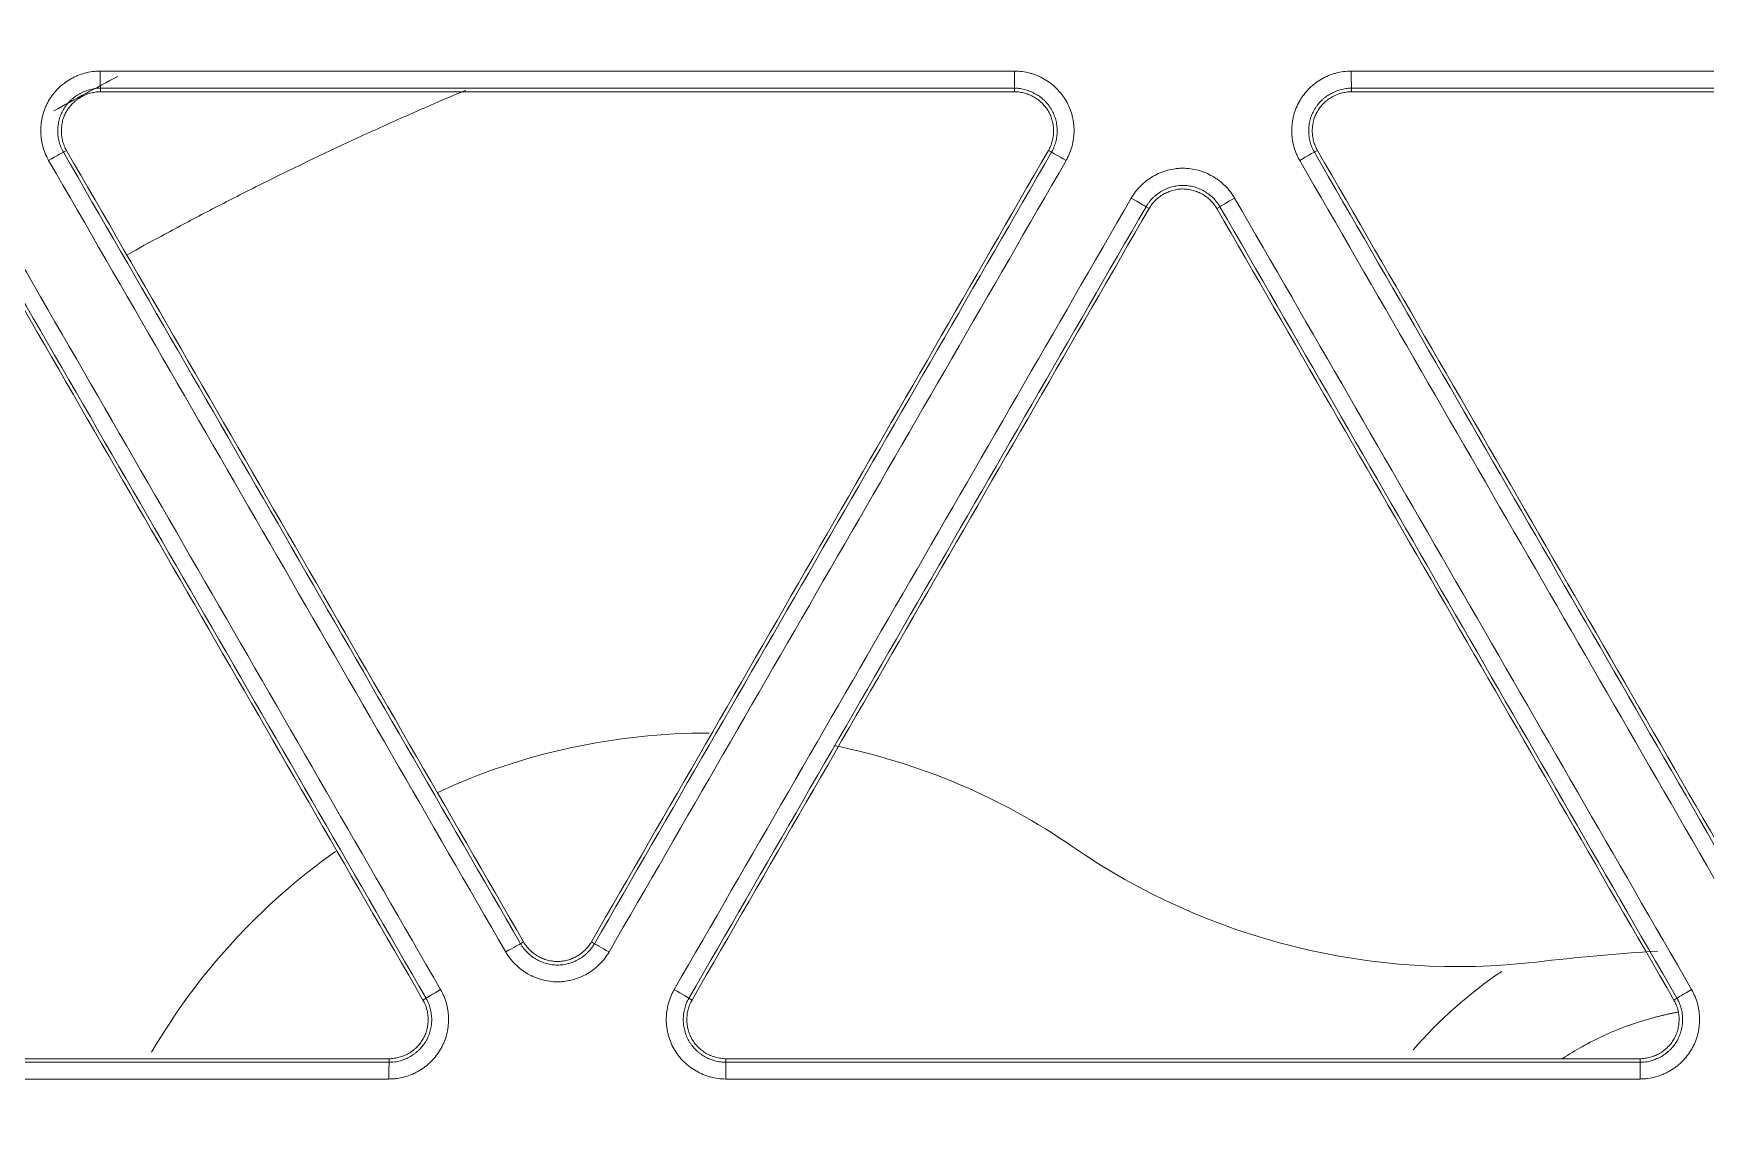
# Model space of a CAD drawing. Header units: inches. Extents: x 405346 to 489838, y -25612 to 14934.
# Drawn here: x 467194.61 to 467241.39, y 4382.02 to 4412.36 of the extents above; entities that cross this region are included whole.
import ezdxf

# ---------------------------------------------------------------- set-up
doc = ezdxf.new("R2010")
doc.units = ezdxf.units.IN
doc.header["$LTSCALE"] = 200
doc.header["$MEASUREMENT"] = 0
doc.layers.add('SS-EQ', color=2, linetype='Continuous', lineweight=20)

# ---------------------------------------------------------------- blocks, each defined once
blk = doc.blocks.new('4way무풍')
at = {"layer": 'SS-EQ'}
for p, q in [((-47.784, 89.398), (-47.784, 89.299)), ((-22.209, 89.299), (-22.209, 89.398)), ((-12.787, 89.398), (-12.787, 89.299)), ((-48.732, 87.657), (-48.818, 87.607)), ((-21.175, 87.607), (-21.262, 87.657)), ((-13.735, 87.657), (-13.822, 87.607)), ((-18.446, 86.031), (-18.532, 86.081)), ((-16.464, 86.081), (-16.551, 86.031)), ((-36.031, 65.459), (-35.944, 65.509)), ((-34.049, 65.509), (-33.962, 65.458)), ((-38.76, 63.883), (-38.673, 63.933)), ((-31.32, 63.933), (-31.233, 63.883)), ((-3.763, 63.883), (-3.677, 63.933)), ((-39.708, 62.141), (-39.708, 62.241)), ((-30.286, 62.241), (-30.286, 62.141)), ((-4.711, 62.141), (-4.711, 62.241))]:
    blk.add_line(p, q, dxfattribs=at)
for centre, radius, start, end in [((-30.8, 53.347), 18.006, 89.8416, 114.7838), ((-30.8, 53.347), 18.006, 55.4037, 78.6645), ((-30.8, 53.347), 18.006, 125.307, 149.7385), ((-9.815, 83.772), 18.954, 235.4037, 276.6822), ((0, 0), 65.391, 93.69601, 96.68217)]:
    blk.add_arc(centre, radius, start, end, dxfattribs=at)
for centre, major_axis, ratio, start_param, end_param in [((-47.784, 89.872), (0, 0.474), 0.00646, 1.555369, 3.106668), ((-22.209, 89.872), (0, 0.474), 0.002922, 1.55474, 3.106686), ((-12.787, 89.872), (0, 0.474), 0.001677, 1.554625, 3.106686), ((-49.228, 87.37), (-0.41, -0.237), 0.016272, 3.176504, 4.710795), ((-20.765, 87.37), (-0.41, 0.237), 0.01211, 4.722574, 6.248276), ((-14.232, 87.37), (-0.41, -0.237), 0.014506, 3.176503, 4.706197), ((-18.943, 86.318), (0.41, -0.237), 0.012068, 0.034909, 1.58069), ((-16.054, 86.318), (0.41, 0.237), 0.014437, 1.564938, 3.106682), ((-36.441, 65.222), (0.41, 0.237), 0.012325, 0.034909, 1.569965), ((-33.552, 65.222), (-0.41, 0.237), 0.007159, 4.722292, 6.248278), ((-38.263, 64.17), (-0.41, -0.237), 0.012278, 4.711941, 6.248276), ((-31.73, 64.17), (0.41, -0.237), 0.007153, 0.034907, 1.580397), ((-3.267, 64.17), (0.41, 0.237), 0.010023, 1.56557, 3.106684), ((-39.708, 61.668), (0, 0.474), 0.006038, 0.034907, 1.560424), ((-30.286, 61.668), (0, 0.474), 0.004562, 0.034907, 1.560229), ((-4.711, 61.668), (0, -0.474), 0.000705, 3.176499, 4.701558)]:
    blk.add_ellipse(centre, major_axis=major_axis, ratio=ratio, start_param=start_param, end_param=end_param, dxfattribs=at)
for points, knots in [([(-346.359, 0), (-346.359, 27.812), (-346.359, 55.623), (-346.359, 97.341), (-346.359, 111.247), (-346.359, 139.059), (-346.359, 152.964), (-346.359, 180.776), (-346.359, 194.682), (-346.359, 222.494), (-346.359, 236.4), (-346.358, 257.259), (-346.358, 264.212), (-346.359, 272.903), (-346.359, 274.641), (-346.359, 277.248), (-346.359, 278.117), (-346.358, 279.856), (-346.358, 280.725), (-346.358, 282.028), (-346.358, 282.463), (-346.358, 283.332), (-346.359, 283.767), (-346.359, 284.419), (-346.359, 284.636), (-346.359, 285.07), (-346.358, 285.288), (-346.355, 285.722), (-346.353, 285.939), (-346.345, 286.374), (-346.34, 286.591), (-346.322, 287.243), (-346.305, 287.677), (-346.262, 288.546), (-346.235, 288.98), (-346.174, 289.848), (-346.138, 290.283), (-346.078, 290.934), (-346.057, 291.151), (-346.012, 291.584), (-345.894, 292.666), (-345.748, 293.74), (-345.479, 295.449), (-345.327, 296.299), (-344.817, 298.834), (-344.407, 300.504), (-343.687, 302.982), (-343.172, 304.624), (-342.294, 307.059), (-341.638, 308.662), (-341.119, 309.858), (-340.941, 310.255), (-340.713, 310.75), (-340.668, 310.849), (-340.576, 311.047), (-340.437, 311.342), (-339.919, 312.422), (-339.029, 314.158), (-338.177, 315.659), (-336.854, 317.88), (-335.912, 319.32), (-334.41, 321.417), (-333.378, 322.795), (-331.741, 324.8), (-330.589, 326.095), (-329.702, 327.05), (-329.403, 327.366), (-329.023, 327.757), (-328.947, 327.835), (-328.795, 327.991), (-328.566, 328.224), (-327.719, 329.07), (-326.303, 330.411), (-324.35, 332.11), (-322.332, 333.721), (-320.944, 334.737), (-319.535, 335.723), (-318.819, 336.202), (-317.367, 337.129), (-315.893, 338.027), (-314.376, 338.866), (-313.222, 339.472), (-312.835, 339.671), (-312.249, 339.962), (-312.054, 340.059), (-311.662, 340.249), (-309.896, 341.094), (-308.103, 341.848), (-305.68, 342.749), (-304.055, 343.315), (-302.408, 343.812), (-299.923, 344.505), (-298.245, 344.898), (-295.697, 345.381), (-294.842, 345.525), (-293.766, 345.682), (-293.551, 345.712), (-293.119, 345.77), (-292.903, 345.798), (-292.254, 345.879), (-291.821, 345.928), (-290.523, 346.062), (-289.657, 346.132), (-288.357, 346.21), (-287.924, 346.231), (-287.057, 346.265), (-286.624, 346.277), (-285.974, 346.288), (-285.757, 346.29), (-285.323, 346.293), (-285.107, 346.293), (-284.673, 346.294), (-284.456, 346.293), (-284.023, 346.293), (-283.806, 346.293), (-283.155, 346.292), (-282.722, 346.292), (-281.855, 346.292), (-281.421, 346.292), (-280.12, 346.293), (-279.253, 346.293), (-277.519, 346.294), (-276.652, 346.294), (-274.05, 346.294), (-272.316, 346.294), (-267.113, 346.293), (-263.645, 346.293), (-256.707, 346.293), (-253.239, 346.293), (-242.833, 346.293), (-235.896, 346.294), (-222.022, 346.294), (-215.084, 346.294), (-194.273, 346.294), (-180.398, 346.294), (-152.65, 346.294), (-138.775, 346.294), (-111.027, 346.294), (-97.152, 346.294), (-69.403, 346.294), (-55.529, 346.294), (-34.718, 346.294), (-27.78, 346.294), (-13.906, 346.294), (-6.969, 346.294), (-0.032, 346.294)], [0, 0, 0, 0, 0.125, 0.125, 0.1875, 0.1875, 0.25, 0.25, 0.3125, 0.3125, 0.375, 0.375, 0.40625, 0.40625, 0.414063, 0.414063, 0.417969, 0.417969, 0.421875, 0.421875, 0.423828, 0.423828, 0.425781, 0.425781, 0.426758, 0.426758, 0.427734, 0.427734, 0.428711, 0.428711, 0.429688, 0.429688, 0.431641, 0.431641, 0.433594, 0.433594, 0.435547, 0.435547, 0.436523, 0.436523, 0.4375, 0.441406, 0.441406, 0.445313, 0.445313, 0.453125, 0.453125, 0.457031, 0.460938, 0.464844, 0.464844, 0.466797, 0.466797, 0.467285, 0.467285, 0.467773, 0.46875, 0.472656, 0.476563, 0.476563, 0.484375, 0.484375, 0.488281, 0.492188, 0.496094, 0.496094, 0.498047, 0.498047, 0.498535, 0.498535, 0.499023, 0.5, 0.503906, 0.507813, 0.511719, 0.515625, 0.515625, 0.519531, 0.519531, 0.523438, 0.527344, 0.527344, 0.529297, 0.529297, 0.530273, 0.530273, 0.53125, 0.539063, 0.539063, 0.542969, 0.546875, 0.546875, 0.554688, 0.554688, 0.558594, 0.558594, 0.55957, 0.55957, 0.560547, 0.560547, 0.5625, 0.5625, 0.566406, 0.566406, 0.568359, 0.568359, 0.570313, 0.570313, 0.571289, 0.571289, 0.572266, 0.572266, 0.573242, 0.573242, 0.574219, 0.574219, 0.576172, 0.576172, 0.578125, 0.578125, 0.582031, 0.582031, 0.585938, 0.585938, 0.59375, 0.59375, 0.609375, 0.609375, 0.625, 0.625, 0.65625, 0.65625, 0.6875, 0.6875, 0.75, 0.75, 0.8125, 0.8125, 0.875, 0.875, 0.9375, 0.9375, 0.96875, 0.96875, 1, 1, 1, 1]), ([(-0.032, 345.099), (-6.961, 345.099), (-13.891, 345.099), (-27.749, 345.099), (-34.679, 345.098), (-55.467, 345.098), (-69.326, 345.098), (-97.044, 345.097), (-110.903, 345.097), (-138.621, 345.096), (-152.479, 345.095), (-180.197, 345.093), (-194.056, 345.092), (-214.845, 345.089), (-221.774, 345.088), (-235.633, 345.086), (-242.562, 345.085), (-256.421, 345.082), (-263.351, 345.08), (-272.012, 345.079), (-273.745, 345.079), (-276.343, 345.078), (-277.21, 345.078), (-278.942, 345.077), (-279.808, 345.077), (-281.107, 345.076), (-281.54, 345.076), (-282.407, 345.076), (-282.84, 345.076), (-283.706, 345.075), (-284.139, 345.075), (-284.789, 345.074), (-285.005, 345.073), (-285.438, 345.071), (-285.655, 345.069), (-286.304, 345.059), (-286.737, 345.048), (-287.602, 345.017), (-288.034, 344.996), (-289.33, 344.921), (-290.194, 344.852), (-291.488, 344.721), (-291.92, 344.673), (-292.566, 344.593), (-292.782, 344.565), (-293.212, 344.507), (-294.286, 344.357), (-295.351, 344.179), (-297.891, 343.698), (-299.563, 343.307), (-302.038, 342.614), (-303.678, 342.117), (-305.297, 341.55), (-307.709, 340.648), (-309.296, 339.975), (-311.056, 339.137), (-311.349, 338.996), (-311.641, 338.852), (-311.836, 338.756), (-311.933, 338.707), (-312.418, 338.463), (-312.803, 338.264), (-313.95, 337.656), (-314.704, 337.235), (-316.19, 336.364), (-316.921, 335.913), (-318.363, 334.982), (-319.073, 334.501), (-320.472, 333.511), (-321.848, 332.49), (-323.849, 330.871), (-325.784, 329.163), (-327.03, 327.964), (-327.795, 327.195), (-327.947, 327.04), (-328.25, 326.729), (-328.401, 326.572), (-328.849, 326.101), (-329.144, 325.784), (-330.019, 324.826), (-331.153, 323.527), (-332.763, 321.515), (-333.776, 320.132), (-334.759, 318.728), (-335.235, 318.015), (-336.157, 316.57), (-336.603, 315.837), (-337.465, 314.349), (-338.296, 312.841), (-339.065, 311.29), (-339.481, 310.406), (-339.527, 310.307), (-339.618, 310.11), (-339.754, 309.814), (-340.065, 309.122), (-340.322, 308.526), (-340.821, 307.33), (-341.451, 305.726), (-342.288, 303.29), (-342.776, 301.647), (-343.454, 299.168), (-343.836, 297.496), (-344.302, 294.959), (-344.439, 294.108), (-344.619, 292.825), (-344.701, 292.181), (-344.786, 291.427), (-344.82, 291.103), (-344.842, 290.887), (-344.852, 290.779), (-344.946, 289.806), (-345.01, 288.941), (-345.078, 287.644), (-345.096, 287.211), (-345.116, 286.563), (-345.122, 286.346), (-345.13, 285.914), (-345.133, 285.698), (-345.138, 285.265), (-345.139, 285.049), (-345.14, 284.616), (-345.14, 284.4), (-345.141, 283.751), (-345.141, 283.319), (-345.141, 282.67), (-345.141, 282.453), (-345.141, 282.021), (-345.141, 281.805), (-345.142, 281.156), (-345.142, 280.723), (-345.142, 279.426), (-345.143, 278.561), (-345.144, 276.83), (-345.144, 275.965), (-345.145, 273.37), (-345.145, 271.64), (-345.146, 262.989), (-345.147, 256.068), (-345.152, 235.306), (-345.154, 221.464), (-345.157, 193.781), (-345.158, 179.94), (-345.16, 152.257), (-345.161, 138.415), (-345.162, 110.732), (-345.163, 69.207), (-345.164, 27.683), (-345.164, 0)], [0, 0, 0, 0, 0.03125, 0.03125, 0.0625, 0.0625, 0.125, 0.125, 0.1875, 0.1875, 0.25, 0.25, 0.3125, 0.3125, 0.34375, 0.34375, 0.375, 0.375, 0.40625, 0.40625, 0.414063, 0.414063, 0.417969, 0.417969, 0.421875, 0.421875, 0.423828, 0.423828, 0.425781, 0.425781, 0.427734, 0.427734, 0.428711, 0.428711, 0.429688, 0.429688, 0.431641, 0.431641, 0.433594, 0.433594, 0.4375, 0.4375, 0.439453, 0.439453, 0.44043, 0.44043, 0.441406, 0.445313, 0.445313, 0.453125, 0.453125, 0.457031, 0.460938, 0.460938, 0.46875, 0.46875, 0.469727, 0.470215, 0.470215, 0.470703, 0.470703, 0.472656, 0.472656, 0.476563, 0.476563, 0.480469, 0.480469, 0.484375, 0.484375, 0.488281, 0.492188, 0.496094, 0.5, 0.5, 0.500977, 0.500977, 0.501953, 0.501953, 0.503906, 0.503906, 0.507813, 0.511719, 0.515625, 0.515625, 0.519531, 0.519531, 0.523438, 0.523438, 0.527344, 0.53125, 0.53125, 0.531738, 0.531738, 0.532227, 0.533203, 0.535156, 0.535156, 0.539063, 0.542969, 0.546875, 0.546875, 0.554688, 0.554688, 0.558594, 0.558594, 0.560547, 0.561523, 0.562012, 0.562012, 0.5625, 0.5625, 0.566406, 0.566406, 0.568359, 0.568359, 0.569336, 0.569336, 0.570313, 0.570313, 0.571289, 0.571289, 0.572266, 0.572266, 0.574219, 0.574219, 0.575195, 0.575195, 0.576172, 0.576172, 0.578125, 0.578125, 0.582031, 0.582031, 0.585938, 0.585938, 0.59375, 0.59375, 0.625, 0.625, 0.6875, 0.6875, 0.75, 0.75, 0.8125, 0.8125, 0.875, 1, 1, 1, 1]), ([(-49.232, 87.377), (-49.268, 87.441), (-49.3, 87.506), (-49.355, 87.64), (-49.378, 87.708), (-49.406, 87.814), (-49.414, 87.849), (-49.425, 87.903), (-49.428, 87.921), (-49.434, 87.958), (-49.436, 87.976), (-49.448, 88.066), (-49.457, 88.21), (-49.448, 88.355), (-49.436, 88.446), (-49.434, 88.464), (-49.428, 88.5), (-49.425, 88.518), (-49.414, 88.572), (-49.406, 88.608), (-49.378, 88.713), (-49.355, 88.781), (-49.314, 88.882), (-49.299, 88.915), (-49.267, 88.981), (-49.25, 89.013), (-49.195, 89.108), (-49.114, 89.228), (-49.018, 89.337), (-48.954, 89.401), (-48.94, 89.414), (-48.914, 89.439), (-48.9, 89.451), (-48.859, 89.487), (-48.83, 89.51), (-48.744, 89.576), (-48.683, 89.616), (-48.589, 89.671), (-48.541, 89.697), (-48.492, 89.72), (-48.458, 89.735), (-48.442, 89.743), (-48.357, 89.778), (-48.22, 89.825), (-48.078, 89.854), (-47.97, 89.869), (-47.934, 89.873), (-47.86, 89.878), (-47.824, 89.879), (-47.787, 89.879)], [0, 0, 0, 0, 0.0625, 0.0625, 0.125, 0.125, 0.15625, 0.15625, 0.171875, 0.171875, 0.1875, 0.1875, 0.25, 0.3125, 0.3125, 0.328125, 0.328125, 0.34375, 0.34375, 0.375, 0.375, 0.4375, 0.4375, 0.46875, 0.46875, 0.5, 0.5, 0.5625, 0.625, 0.625, 0.640625, 0.640625, 0.65625, 0.65625, 0.6875, 0.6875, 0.75, 0.75, 0.78125, 0.796875, 0.796875, 0.8125, 0.8125, 0.875, 0.9375, 0.9375, 0.96875, 0.96875, 1, 1, 1, 1]), ([(-22.211, 89.879), (-22.137, 89.879), (-22.065, 89.874), (-21.921, 89.855), (-21.85, 89.84), (-21.745, 89.812), (-21.71, 89.801), (-21.658, 89.783), (-21.641, 89.777), (-21.607, 89.764), (-21.59, 89.757), (-21.506, 89.722), (-21.376, 89.658), (-21.255, 89.577), (-21.182, 89.522), (-21.168, 89.511), (-21.139, 89.487), (-21.098, 89.452), (-21.058, 89.415), (-20.981, 89.339), (-20.933, 89.284), (-20.866, 89.198), (-20.845, 89.169), (-20.804, 89.108), (-20.785, 89.077), (-20.73, 88.982), (-20.666, 88.852), (-20.62, 88.714), (-20.597, 88.626), (-20.592, 88.609), (-20.584, 88.573), (-20.58, 88.555), (-20.57, 88.501), (-20.564, 88.465), (-20.55, 88.357), (-20.545, 88.285), (-20.545, 88.176), (-20.547, 88.122), (-20.551, 88.067), (-20.555, 88.031), (-20.557, 88.012), (-20.569, 87.922), (-20.596, 87.779), (-20.642, 87.642), (-20.683, 87.541), (-20.698, 87.507), (-20.731, 87.441), (-20.748, 87.409), (-20.766, 87.377)], [0, 0, 0, 0, 0.0625, 0.0625, 0.125, 0.125, 0.15625, 0.15625, 0.171875, 0.171875, 0.1875, 0.1875, 0.25, 0.3125, 0.3125, 0.328125, 0.328125, 0.34375, 0.375, 0.375, 0.4375, 0.4375, 0.46875, 0.46875, 0.5, 0.5, 0.5625, 0.625, 0.625, 0.640625, 0.640625, 0.65625, 0.65625, 0.6875, 0.6875, 0.75, 0.75, 0.78125, 0.796875, 0.796875, 0.8125, 0.8125, 0.875, 0.9375, 0.9375, 0.96875, 0.96875, 1, 1, 1, 1]), ([(-14.233, 87.377), (-14.251, 87.409), (-14.268, 87.442), (-14.3, 87.507), (-14.315, 87.541), (-14.357, 87.642), (-14.403, 87.779), (-14.43, 87.921), (-14.442, 88.012), (-14.444, 88.03), (-14.448, 88.067), (-14.452, 88.122), (-14.454, 88.176), (-14.454, 88.285), (-14.449, 88.357), (-14.435, 88.465), (-14.429, 88.501), (-14.419, 88.555), (-14.415, 88.573), (-14.407, 88.608), (-14.402, 88.626), (-14.379, 88.714), (-14.333, 88.852), (-14.269, 88.982), (-14.214, 89.077), (-14.195, 89.108), (-14.154, 89.169), (-14.133, 89.198), (-14.066, 89.284), (-14.018, 89.338), (-13.941, 89.415), (-13.915, 89.44), (-13.873, 89.475), (-13.859, 89.487), (-13.831, 89.51), (-13.817, 89.522), (-13.744, 89.577), (-13.623, 89.658), (-13.493, 89.722), (-13.409, 89.757), (-13.392, 89.764), (-13.358, 89.777), (-13.341, 89.783), (-13.289, 89.801), (-13.254, 89.812), (-13.149, 89.84), (-13.078, 89.855), (-12.934, 89.874), (-12.862, 89.879), (-12.788, 89.879)], [0, 0, 0, 0, 0.03125, 0.03125, 0.0625, 0.0625, 0.125, 0.1875, 0.1875, 0.203125, 0.203125, 0.21875, 0.25, 0.25, 0.3125, 0.3125, 0.34375, 0.34375, 0.359375, 0.359375, 0.375, 0.375, 0.4375, 0.5, 0.5, 0.53125, 0.53125, 0.5625, 0.5625, 0.625, 0.625, 0.65625, 0.65625, 0.671875, 0.671875, 0.6875, 0.6875, 0.75, 0.8125, 0.8125, 0.828125, 0.828125, 0.84375, 0.84375, 0.875, 0.875, 0.9375, 0.9375, 1, 1, 1, 1]), ([(-47.784, 89.398), (-47.787, 89.398), (-47.791, 89.398), (-47.797, 89.398), (-47.807, 89.398), (-47.817, 89.398), (-47.837, 89.397), (-47.85, 89.396), (-47.889, 89.394), (-47.915, 89.391), (-47.992, 89.38), (-48.094, 89.359), (-48.192, 89.325), (-48.252, 89.3), (-48.264, 89.295), (-48.288, 89.284), (-48.324, 89.267), (-48.358, 89.248), (-48.425, 89.209), (-48.469, 89.181), (-48.531, 89.133), (-48.551, 89.117), (-48.59, 89.083), (-48.61, 89.065), (-48.665, 89.01), (-48.7, 88.971), (-48.763, 88.889), (-48.792, 88.846), (-48.831, 88.778), (-48.844, 88.755), (-48.867, 88.708), (-48.877, 88.684), (-48.907, 88.612), (-48.923, 88.563), (-48.943, 88.488), (-48.951, 88.45), (-48.958, 88.411), (-48.962, 88.385), (-48.964, 88.372), (-48.973, 88.307), (-48.979, 88.204), (-48.973, 88.1), (-48.963, 88.023), (-48.959, 87.997), (-48.949, 87.945), (-48.943, 87.92), (-48.923, 87.844), (-48.907, 87.795), (-48.877, 87.723), (-48.861, 87.688), (-48.841, 87.647), (-48.83, 87.627), (-48.825, 87.618), (-48.822, 87.613), (-48.82, 87.61), (-48.818, 87.607)], [0, 0, 0, 0, 0.003906, 0.003906, 0.007812, 0.015625, 0.015625, 0.03125, 0.03125, 0.0625, 0.0625, 0.125, 0.1875, 0.1875, 0.203125, 0.203125, 0.21875, 0.25, 0.25, 0.3125, 0.3125, 0.34375, 0.34375, 0.375, 0.375, 0.4375, 0.4375, 0.5, 0.5, 0.53125, 0.53125, 0.5625, 0.5625, 0.625, 0.625, 0.65625, 0.671875, 0.671875, 0.6875, 0.6875, 0.75, 0.8125, 0.8125, 0.84375, 0.84375, 0.875, 0.875, 0.9375, 0.9375, 0.96875, 0.984375, 0.992187, 0.996094, 0.996094, 1, 1, 1, 1]), ([(-21.175, 87.607), (-21.173, 87.61), (-21.172, 87.613), (-21.168, 87.618), (-21.164, 87.627), (-21.159, 87.636), (-21.15, 87.653), (-21.144, 87.665), (-21.126, 87.7), (-21.116, 87.724), (-21.086, 87.796), (-21.054, 87.895), (-21.034, 87.997), (-21.026, 88.062), (-21.024, 88.075), (-21.022, 88.101), (-21.021, 88.114), (-21.018, 88.153), (-21.018, 88.179), (-21.018, 88.257), (-21.021, 88.308), (-21.031, 88.386), (-21.035, 88.411), (-21.045, 88.463), (-21.051, 88.488), (-21.071, 88.564), (-21.087, 88.613), (-21.126, 88.709), (-21.149, 88.756), (-21.188, 88.824), (-21.202, 88.846), (-21.231, 88.889), (-21.247, 88.911), (-21.294, 88.972), (-21.329, 89.011), (-21.384, 89.065), (-21.413, 89.092), (-21.443, 89.117), (-21.463, 89.134), (-21.473, 89.142), (-21.525, 89.182), (-21.612, 89.239), (-21.705, 89.285), (-21.777, 89.315), (-21.802, 89.325), (-21.851, 89.342), (-21.876, 89.349), (-21.951, 89.37), (-22.002, 89.38), (-22.079, 89.391), (-22.118, 89.395), (-22.163, 89.397), (-22.186, 89.398), (-22.196, 89.398), (-22.203, 89.398), (-22.206, 89.398), (-22.209, 89.398)], [0, 0, 0, 0, 0.003906, 0.003906, 0.007812, 0.015625, 0.015625, 0.03125, 0.03125, 0.0625, 0.0625, 0.125, 0.1875, 0.1875, 0.203125, 0.203125, 0.21875, 0.21875, 0.25, 0.25, 0.3125, 0.3125, 0.34375, 0.34375, 0.375, 0.375, 0.4375, 0.4375, 0.5, 0.5, 0.53125, 0.53125, 0.5625, 0.5625, 0.625, 0.625, 0.65625, 0.671875, 0.671875, 0.6875, 0.6875, 0.75, 0.8125, 0.8125, 0.84375, 0.84375, 0.875, 0.875, 0.9375, 0.9375, 0.96875, 0.984375, 0.992188, 0.996094, 0.996094, 1, 1, 1, 1]), ([(-12.787, 89.398), (-12.791, 89.398), (-12.794, 89.398), (-12.8, 89.398), (-12.81, 89.398), (-12.833, 89.397), (-12.879, 89.395), (-12.918, 89.391), (-12.995, 89.38), (-13.045, 89.37), (-13.121, 89.349), (-13.145, 89.342), (-13.195, 89.324), (-13.22, 89.315), (-13.292, 89.285), (-13.385, 89.239), (-13.471, 89.181), (-13.523, 89.142), (-13.534, 89.133), (-13.554, 89.117), (-13.584, 89.092), (-13.613, 89.065), (-13.668, 89.011), (-13.702, 88.972), (-13.75, 88.91), (-13.765, 88.889), (-13.794, 88.846), (-13.808, 88.824), (-13.848, 88.756), (-13.893, 88.662), (-13.926, 88.564), (-13.946, 88.488), (-13.952, 88.463), (-13.962, 88.411), (-13.966, 88.386), (-13.976, 88.308), (-13.979, 88.256), (-13.979, 88.179), (-13.978, 88.153), (-13.976, 88.114), (-13.975, 88.101), (-13.973, 88.075), (-13.971, 88.061), (-13.963, 87.997), (-13.943, 87.894), (-13.91, 87.796), (-13.881, 87.724), (-13.87, 87.7), (-13.853, 87.665), (-13.847, 87.653), (-13.838, 87.636), (-13.833, 87.627), (-13.828, 87.618), (-13.825, 87.613), (-13.823, 87.61), (-13.822, 87.607)], [0, 0, 0, 0, 0.003906, 0.003906, 0.007812, 0.015625, 0.03125, 0.0625, 0.0625, 0.125, 0.125, 0.15625, 0.15625, 0.1875, 0.1875, 0.25, 0.3125, 0.3125, 0.328125, 0.328125, 0.34375, 0.375, 0.375, 0.4375, 0.4375, 0.46875, 0.46875, 0.5, 0.5, 0.5625, 0.625, 0.625, 0.65625, 0.65625, 0.6875, 0.6875, 0.75, 0.75, 0.78125, 0.78125, 0.796875, 0.796875, 0.8125, 0.8125, 0.875, 0.9375, 0.9375, 0.96875, 0.96875, 0.984375, 0.984375, 0.992188, 0.996094, 0.996094, 1, 1, 1, 1]), ([(-48.732, 87.657), (-48.756, 87.699), (-48.777, 87.742), (-48.813, 87.83), (-48.843, 87.92), (-48.861, 88.014), (-48.87, 88.085), (-48.873, 88.109), (-48.876, 88.157), (-48.876, 88.181), (-48.876, 88.252), (-48.873, 88.3), (-48.864, 88.371), (-48.86, 88.394), (-48.851, 88.441), (-48.846, 88.465), (-48.828, 88.534), (-48.798, 88.624), (-48.756, 88.71), (-48.72, 88.772), (-48.707, 88.793), (-48.68, 88.832), (-48.666, 88.852), (-48.623, 88.908), (-48.591, 88.943), (-48.54, 88.993), (-48.514, 89.018), (-48.487, 89.041), (-48.468, 89.056), (-48.459, 89.063), (-48.411, 89.1), (-48.331, 89.152), (-48.246, 89.195), (-48.18, 89.222), (-48.158, 89.231), (-48.112, 89.247), (-48.089, 89.254), (-48.02, 89.273), (-47.974, 89.282), (-47.88, 89.295), (-47.832, 89.299), (-47.784, 89.299)], [0, 0, 0, 0, 0.0625, 0.0625, 0.125, 0.1875, 0.1875, 0.21875, 0.21875, 0.25, 0.25, 0.3125, 0.3125, 0.34375, 0.34375, 0.375, 0.375, 0.4375, 0.5, 0.5, 0.53125, 0.53125, 0.5625, 0.5625, 0.625, 0.625, 0.65625, 0.671875, 0.671875, 0.6875, 0.6875, 0.75, 0.8125, 0.8125, 0.84375, 0.84375, 0.875, 0.875, 0.9375, 0.9375, 1, 1, 1, 1]), ([(-47.035, 84.739), (-46.717, 84.915), (-46, 85.308), (-44.874, 85.905), (-43.653, 86.533), (-42.41, 87.148), (-41.147, 87.752), (-39.863, 88.343), (-38.665, 88.874), (-37.893, 89.204), (-37.557, 89.345)], [0, 0, 0, 0, 0.103423, 0.23245, 0.362735, 0.494273, 0.62706, 0.76109, 0.896358, 1, 1, 1, 1]), ([(-22.209, 89.299), (-22.161, 89.299), (-22.113, 89.295), (-22.018, 89.282), (-21.925, 89.263), (-21.835, 89.232), (-21.78, 89.209), (-21.769, 89.204), (-21.747, 89.194), (-21.715, 89.179), (-21.683, 89.162), (-21.621, 89.126), (-21.582, 89.1), (-21.525, 89.056), (-21.507, 89.041), (-21.47, 89.01), (-21.453, 88.993), (-21.402, 88.943), (-21.339, 88.872), (-21.286, 88.793), (-21.25, 88.73), (-21.238, 88.709), (-21.217, 88.666), (-21.207, 88.644), (-21.181, 88.578), (-21.166, 88.533), (-21.148, 88.464), (-21.14, 88.43), (-21.133, 88.394), (-21.13, 88.371), (-21.128, 88.359), (-21.12, 88.299), (-21.114, 88.204), (-21.12, 88.109), (-21.129, 88.038), (-21.133, 88.014), (-21.142, 87.967), (-21.148, 87.944), (-21.166, 87.875), (-21.181, 87.829), (-21.217, 87.742), (-21.238, 87.699), (-21.262, 87.657)], [0, 0, 0, 0, 0.0625, 0.0625, 0.125, 0.1875, 0.1875, 0.203125, 0.203125, 0.21875, 0.25, 0.25, 0.3125, 0.3125, 0.34375, 0.34375, 0.375, 0.375, 0.4375, 0.5, 0.5, 0.53125, 0.53125, 0.5625, 0.5625, 0.625, 0.625, 0.65625, 0.671875, 0.671875, 0.6875, 0.6875, 0.75, 0.8125, 0.8125, 0.84375, 0.84375, 0.875, 0.875, 0.9375, 0.9375, 1, 1, 1, 1]), ([(-13.735, 87.657), (-13.759, 87.699), (-13.78, 87.742), (-13.816, 87.83), (-13.846, 87.92), (-13.864, 88.014), (-13.874, 88.085), (-13.876, 88.109), (-13.879, 88.157), (-13.88, 88.181), (-13.88, 88.252), (-13.877, 88.3), (-13.867, 88.371), (-13.864, 88.394), (-13.855, 88.441), (-13.849, 88.465), (-13.831, 88.534), (-13.801, 88.624), (-13.759, 88.71), (-13.723, 88.772), (-13.71, 88.793), (-13.684, 88.832), (-13.67, 88.852), (-13.626, 88.908), (-13.594, 88.943), (-13.544, 88.993), (-13.517, 89.018), (-13.49, 89.041), (-13.471, 89.056), (-13.462, 89.063), (-13.414, 89.1), (-13.335, 89.152), (-13.25, 89.195), (-13.183, 89.222), (-13.161, 89.231), (-13.116, 89.247), (-13.093, 89.254), (-13.024, 89.273), (-12.977, 89.282), (-12.883, 89.295), (-12.836, 89.299), (-12.787, 89.299)], [0, 0, 0, 0, 0.0625, 0.0625, 0.125, 0.1875, 0.1875, 0.21875, 0.21875, 0.25, 0.25, 0.3125, 0.3125, 0.34375, 0.34375, 0.375, 0.375, 0.4375, 0.5, 0.5, 0.53125, 0.53125, 0.5625, 0.5625, 0.625, 0.625, 0.65625, 0.671875, 0.671875, 0.6875, 0.6875, 0.75, 0.8125, 0.8125, 0.84375, 0.84375, 0.875, 0.875, 0.9375, 0.9375, 1, 1, 1, 1]), ([(-18.944, 86.325), (-18.907, 86.389), (-18.867, 86.449), (-18.778, 86.564), (-18.73, 86.618), (-18.653, 86.695), (-18.626, 86.72), (-18.585, 86.756), (-18.571, 86.767), (-18.542, 86.791), (-18.528, 86.802), (-18.456, 86.857), (-18.335, 86.937), (-18.205, 87.002), (-18.12, 87.037), (-18.103, 87.044), (-18.069, 87.057), (-18.052, 87.063), (-18, 87.081), (-17.965, 87.092), (-17.861, 87.12), (-17.79, 87.135), (-17.682, 87.149), (-17.646, 87.153), (-17.573, 87.158), (-17.536, 87.159), (-17.427, 87.159), (-17.282, 87.149), (-17.14, 87.12), (-17.052, 87.096), (-17.034, 87.091), (-16.999, 87.081), (-16.982, 87.075), (-16.93, 87.057), (-16.896, 87.044), (-16.795, 87.002), (-16.73, 86.97), (-16.636, 86.916), (-16.59, 86.887), (-16.545, 86.856), (-16.515, 86.835), (-16.5, 86.824), (-16.427, 86.768), (-16.318, 86.673), (-16.222, 86.565), (-16.155, 86.479), (-16.134, 86.449), (-16.093, 86.388), (-16.073, 86.357), (-16.055, 86.325)], [0, 0, 0, 0, 0.0625, 0.0625, 0.125, 0.125, 0.15625, 0.15625, 0.171875, 0.171875, 0.1875, 0.1875, 0.25, 0.3125, 0.3125, 0.328125, 0.328125, 0.34375, 0.34375, 0.375, 0.375, 0.4375, 0.4375, 0.46875, 0.46875, 0.5, 0.5, 0.5625, 0.625, 0.625, 0.640625, 0.640625, 0.65625, 0.65625, 0.6875, 0.6875, 0.75, 0.75, 0.78125, 0.796875, 0.796875, 0.8125, 0.8125, 0.875, 0.9375, 0.9375, 0.96875, 0.96875, 1, 1, 1, 1]), ([(-16.464, 86.081), (-16.466, 86.084), (-16.467, 86.087), (-16.471, 86.093), (-16.476, 86.101), (-16.481, 86.109), (-16.491, 86.126), (-16.499, 86.137), (-16.521, 86.17), (-16.536, 86.191), (-16.584, 86.253), (-16.653, 86.33), (-16.731, 86.398), (-16.783, 86.438), (-16.794, 86.445), (-16.815, 86.461), (-16.848, 86.483), (-16.881, 86.503), (-16.948, 86.542), (-16.995, 86.565), (-17.066, 86.595), (-17.091, 86.605), (-17.14, 86.622), (-17.165, 86.629), (-17.241, 86.65), (-17.343, 86.671), (-17.446, 86.678), (-17.525, 86.678), (-17.551, 86.677), (-17.603, 86.674), (-17.629, 86.671), (-17.706, 86.66), (-17.757, 86.65), (-17.832, 86.629), (-17.869, 86.618), (-17.906, 86.605), (-17.93, 86.595), (-17.943, 86.59), (-18.003, 86.565), (-18.096, 86.519), (-18.182, 86.461), (-18.245, 86.414), (-18.265, 86.398), (-18.305, 86.363), (-18.324, 86.345), (-18.379, 86.291), (-18.414, 86.252), (-18.461, 86.19), (-18.484, 86.159), (-18.509, 86.121), (-18.521, 86.101), (-18.526, 86.093), (-18.529, 86.087), (-18.531, 86.084), (-18.532, 86.081)], [0, 0, 0, 0, 0.003906, 0.003906, 0.007812, 0.015625, 0.015625, 0.03125, 0.03125, 0.0625, 0.0625, 0.125, 0.1875, 0.1875, 0.203125, 0.203125, 0.21875, 0.25, 0.25, 0.3125, 0.3125, 0.34375, 0.34375, 0.375, 0.375, 0.4375, 0.5, 0.5, 0.53125, 0.53125, 0.5625, 0.5625, 0.625, 0.625, 0.65625, 0.671875, 0.671875, 0.6875, 0.6875, 0.75, 0.8125, 0.8125, 0.84375, 0.84375, 0.875, 0.875, 0.9375, 0.9375, 0.96875, 0.984375, 0.992187, 0.996094, 0.996094, 1, 1, 1, 1]), ([(-18.446, 86.031), (-18.422, 86.073), (-18.395, 86.113), (-18.337, 86.189), (-18.273, 86.26), (-18.202, 86.322), (-18.144, 86.366), (-18.125, 86.38), (-18.085, 86.406), (-18.065, 86.419), (-18.003, 86.454), (-17.96, 86.475), (-17.894, 86.503), (-17.872, 86.511), (-17.827, 86.527), (-17.803, 86.534), (-17.734, 86.553), (-17.641, 86.572), (-17.546, 86.579), (-17.474, 86.579), (-17.45, 86.578), (-17.402, 86.574), (-17.379, 86.572), (-17.308, 86.562), (-17.262, 86.553), (-17.193, 86.534), (-17.159, 86.523), (-17.125, 86.511), (-17.103, 86.502), (-17.091, 86.498), (-17.036, 86.475), (-16.951, 86.432), (-16.871, 86.38), (-16.814, 86.336), (-16.796, 86.321), (-16.759, 86.29), (-16.742, 86.273), (-16.691, 86.223), (-16.66, 86.188), (-16.601, 86.113), (-16.575, 86.073), (-16.551, 86.031)], [0, 0, 0, 0, 0.0625, 0.0625, 0.125, 0.1875, 0.1875, 0.21875, 0.21875, 0.25, 0.25, 0.3125, 0.3125, 0.34375, 0.34375, 0.375, 0.375, 0.4375, 0.5, 0.5, 0.53125, 0.53125, 0.5625, 0.5625, 0.625, 0.625, 0.65625, 0.671875, 0.671875, 0.6875, 0.6875, 0.75, 0.8125, 0.8125, 0.84375, 0.84375, 0.875, 0.875, 0.9375, 0.9375, 1, 1, 1, 1]), ([(-34.049, 65.509), (-34.073, 65.467), (-34.1, 65.427), (-34.159, 65.351), (-34.222, 65.28), (-34.293, 65.218), (-34.341, 65.182), (-34.351, 65.175), (-34.37, 65.161), (-34.4, 65.14), (-34.431, 65.121), (-34.492, 65.086), (-34.535, 65.065), (-34.601, 65.037), (-34.623, 65.029), (-34.669, 65.013), (-34.692, 65.006), (-34.761, 64.987), (-34.854, 64.968), (-34.949, 64.961), (-35.021, 64.961), (-35.045, 64.962), (-35.093, 64.966), (-35.116, 64.968), (-35.187, 64.978), (-35.233, 64.987), (-35.302, 65.006), (-35.336, 65.017), (-35.37, 65.029), (-35.392, 65.037), (-35.404, 65.042), (-35.459, 65.065), (-35.544, 65.108), (-35.624, 65.16), (-35.681, 65.204), (-35.699, 65.219), (-35.736, 65.25), (-35.753, 65.266), (-35.804, 65.317), (-35.836, 65.352), (-35.894, 65.427), (-35.92, 65.467), (-35.944, 65.509)], [0, 0, 0, 0, 0.0625, 0.0625, 0.125, 0.1875, 0.1875, 0.203125, 0.203125, 0.21875, 0.25, 0.25, 0.3125, 0.3125, 0.34375, 0.34375, 0.375, 0.375, 0.4375, 0.5, 0.5, 0.53125, 0.53125, 0.5625, 0.5625, 0.625, 0.625, 0.65625, 0.671875, 0.671875, 0.6875, 0.6875, 0.75, 0.8125, 0.8125, 0.84375, 0.84375, 0.875, 0.875, 0.9375, 0.9375, 1, 1, 1, 1]), ([(-33.555, 65.227), (-33.591, 65.163), (-33.632, 65.103), (-33.72, 64.988), (-33.768, 64.934), (-33.846, 64.857), (-33.872, 64.832), (-33.914, 64.796), (-33.928, 64.785), (-33.956, 64.761), (-33.971, 64.75), (-34.043, 64.695), (-34.164, 64.615), (-34.294, 64.55), (-34.378, 64.515), (-34.395, 64.508), (-34.429, 64.495), (-34.447, 64.489), (-34.498, 64.471), (-34.533, 64.46), (-34.638, 64.432), (-34.709, 64.417), (-34.817, 64.403), (-34.853, 64.399), (-34.926, 64.394), (-34.962, 64.393), (-35.072, 64.393), (-35.217, 64.403), (-35.359, 64.432), (-35.447, 64.456), (-35.464, 64.461), (-35.499, 64.471), (-35.517, 64.477), (-35.569, 64.495), (-35.603, 64.508), (-35.703, 64.55), (-35.768, 64.582), (-35.862, 64.636), (-35.909, 64.665), (-35.954, 64.696), (-35.984, 64.717), (-35.998, 64.728), (-36.071, 64.784), (-36.181, 64.879), (-36.277, 64.987), (-36.343, 65.073), (-36.365, 65.103), (-36.406, 65.164), (-36.425, 65.195), (-36.444, 65.227)], [0, 0, 0, 0, 0.0625, 0.0625, 0.125, 0.125, 0.15625, 0.15625, 0.171875, 0.171875, 0.1875, 0.1875, 0.25, 0.3125, 0.3125, 0.328125, 0.328125, 0.34375, 0.34375, 0.375, 0.375, 0.4375, 0.4375, 0.46875, 0.46875, 0.5, 0.5, 0.5625, 0.625, 0.625, 0.640625, 0.640625, 0.65625, 0.65625, 0.6875, 0.6875, 0.75, 0.75, 0.78125, 0.796875, 0.796875, 0.8125, 0.8125, 0.875, 0.9375, 0.9375, 0.96875, 0.96875, 1, 1, 1, 1]), ([(-36.031, 65.459), (-36.029, 65.456), (-36.028, 65.453), (-36.024, 65.447), (-36.019, 65.439), (-36.014, 65.43), (-36.004, 65.414), (-35.997, 65.403), (-35.975, 65.37), (-35.959, 65.349), (-35.911, 65.287), (-35.842, 65.21), (-35.764, 65.142), (-35.712, 65.102), (-35.701, 65.094), (-35.68, 65.079), (-35.648, 65.057), (-35.614, 65.036), (-35.547, 64.997), (-35.501, 64.974), (-35.429, 64.944), (-35.404, 64.935), (-35.355, 64.918), (-35.33, 64.91), (-35.254, 64.889), (-35.203, 64.879), (-35.101, 64.865), (-35.049, 64.861), (-34.97, 64.861), (-34.944, 64.862), (-34.892, 64.866), (-34.866, 64.868), (-34.789, 64.879), (-34.738, 64.889), (-34.663, 64.91), (-34.626, 64.921), (-34.589, 64.935), (-34.564, 64.944), (-34.552, 64.949), (-34.492, 64.974), (-34.399, 65.021), (-34.312, 65.078), (-34.25, 65.125), (-34.23, 65.142), (-34.19, 65.176), (-34.171, 65.194), (-34.116, 65.249), (-34.081, 65.288), (-34.034, 65.349), (-34.011, 65.381), (-33.986, 65.419), (-33.974, 65.439), (-33.969, 65.447), (-33.966, 65.453), (-33.964, 65.456), (-33.962, 65.458)], [0, 0, 0, 0, 0.003906, 0.003906, 0.007812, 0.015625, 0.015625, 0.03125, 0.03125, 0.0625, 0.0625, 0.125, 0.1875, 0.1875, 0.203125, 0.203125, 0.21875, 0.25, 0.25, 0.3125, 0.3125, 0.34375, 0.34375, 0.375, 0.375, 0.4375, 0.4375, 0.5, 0.5, 0.53125, 0.53125, 0.5625, 0.5625, 0.625, 0.625, 0.65625, 0.671875, 0.671875, 0.6875, 0.6875, 0.75, 0.8125, 0.8125, 0.84375, 0.84375, 0.875, 0.875, 0.9375, 0.9375, 0.96875, 0.984375, 0.992188, 0.996094, 0.996094, 1, 1, 1, 1]), ([(-38.266, 64.175), (-38.229, 64.111), (-38.197, 64.046), (-38.142, 63.912), (-38.119, 63.843), (-38.091, 63.738), (-38.083, 63.702), (-38.073, 63.648), (-38.07, 63.63), (-38.064, 63.594), (-38.061, 63.576), (-38.049, 63.486), (-38.04, 63.341), (-38.049, 63.196), (-38.061, 63.105), (-38.064, 63.087), (-38.07, 63.051), (-38.073, 63.033), (-38.083, 62.98), (-38.091, 62.944), (-38.119, 62.839), (-38.142, 62.77), (-38.183, 62.67), (-38.198, 62.637), (-38.23, 62.571), (-38.248, 62.539), (-38.302, 62.444), (-38.383, 62.323), (-38.479, 62.215), (-38.544, 62.15), (-38.557, 62.138), (-38.584, 62.113), (-38.598, 62.101), (-38.639, 62.065), (-38.667, 62.042), (-38.754, 61.975), (-38.814, 61.935), (-38.908, 61.881), (-38.956, 61.855), (-39.006, 61.832), (-39.039, 61.816), (-39.056, 61.809), (-39.14, 61.774), (-39.278, 61.727), (-39.419, 61.697), (-39.528, 61.683), (-39.564, 61.679), (-39.637, 61.674), (-39.674, 61.673), (-39.71, 61.673)], [0, 0, 0, 0, 0.0625, 0.0625, 0.125, 0.125, 0.15625, 0.15625, 0.171875, 0.171875, 0.1875, 0.1875, 0.25, 0.3125, 0.3125, 0.328125, 0.328125, 0.34375, 0.34375, 0.375, 0.375, 0.4375, 0.4375, 0.46875, 0.46875, 0.5, 0.5, 0.5625, 0.625, 0.625, 0.640625, 0.640625, 0.65625, 0.65625, 0.6875, 0.6875, 0.75, 0.75, 0.78125, 0.796875, 0.796875, 0.8125, 0.8125, 0.875, 0.9375, 0.9375, 0.96875, 0.96875, 1, 1, 1, 1]), ([(-30.288, 61.673), (-30.361, 61.673), (-30.434, 61.678), (-30.577, 61.697), (-30.648, 61.712), (-30.753, 61.74), (-30.788, 61.751), (-30.84, 61.769), (-30.858, 61.775), (-30.892, 61.788), (-30.909, 61.795), (-30.993, 61.83), (-31.123, 61.894), (-31.244, 61.975), (-31.316, 62.03), (-31.331, 62.041), (-31.359, 62.065), (-31.401, 62.1), (-31.441, 62.137), (-31.518, 62.214), (-31.566, 62.268), (-31.632, 62.354), (-31.654, 62.383), (-31.694, 62.444), (-31.714, 62.475), (-31.769, 62.57), (-31.832, 62.7), (-31.879, 62.838), (-31.902, 62.926), (-31.906, 62.943), (-31.914, 62.979), (-31.918, 62.997), (-31.929, 63.051), (-31.934, 63.087), (-31.948, 63.195), (-31.953, 63.267), (-31.953, 63.376), (-31.951, 63.43), (-31.947, 63.485), (-31.944, 63.522), (-31.942, 63.54), (-31.93, 63.631), (-31.902, 63.773), (-31.856, 63.91), (-31.815, 64.011), (-31.8, 64.045), (-31.768, 64.111), (-31.751, 64.143), (-31.732, 64.175)], [0, 0, 0, 0, 0.0625, 0.0625, 0.125, 0.125, 0.15625, 0.15625, 0.171875, 0.171875, 0.1875, 0.1875, 0.25, 0.3125, 0.3125, 0.328125, 0.328125, 0.34375, 0.375, 0.375, 0.4375, 0.4375, 0.46875, 0.46875, 0.5, 0.5, 0.5625, 0.625, 0.625, 0.640625, 0.640625, 0.65625, 0.65625, 0.6875, 0.6875, 0.75, 0.75, 0.78125, 0.796875, 0.796875, 0.8125, 0.8125, 0.875, 0.9375, 0.9375, 0.96875, 0.96875, 1, 1, 1, 1]), ([(-3.267, 64.175), (-3.23, 64.111), (-3.198, 64.046), (-3.143, 63.912), (-3.12, 63.843), (-3.092, 63.738), (-3.084, 63.702), (-3.074, 63.648), (-3.07, 63.63), (-3.065, 63.594), (-3.062, 63.576), (-3.05, 63.486), (-3.041, 63.341), (-3.05, 63.196), (-3.062, 63.106), (-3.065, 63.087), (-3.07, 63.051), (-3.074, 63.033), (-3.084, 62.98), (-3.092, 62.944), (-3.12, 62.839), (-3.143, 62.771), (-3.184, 62.67), (-3.199, 62.637), (-3.231, 62.571), (-3.248, 62.539), (-3.303, 62.444), (-3.384, 62.324), (-3.48, 62.215), (-3.545, 62.151), (-3.558, 62.138), (-3.585, 62.113), (-3.598, 62.101), (-3.64, 62.065), (-3.668, 62.042), (-3.755, 61.976), (-3.815, 61.936), (-3.909, 61.881), (-3.957, 61.855), (-4.007, 61.832), (-4.04, 61.817), (-4.057, 61.809), (-4.141, 61.774), (-4.278, 61.727), (-4.42, 61.698), (-4.528, 61.683), (-4.565, 61.679), (-4.638, 61.674), (-4.675, 61.673), (-4.711, 61.673)], [0, 0, 0, 0, 0.0625, 0.0625, 0.125, 0.125, 0.15625, 0.15625, 0.171875, 0.171875, 0.1875, 0.1875, 0.25, 0.3125, 0.3125, 0.328125, 0.328125, 0.34375, 0.34375, 0.375, 0.375, 0.4375, 0.4375, 0.46875, 0.46875, 0.5, 0.5, 0.5625, 0.625, 0.625, 0.640625, 0.640625, 0.65625, 0.65625, 0.6875, 0.6875, 0.75, 0.75, 0.78125, 0.796875, 0.796875, 0.8125, 0.8125, 0.875, 0.9375, 0.9375, 0.96875, 0.96875, 1, 1, 1, 1]), ([(-39.708, 62.141), (-39.704, 62.141), (-39.701, 62.141), (-39.695, 62.141), (-39.685, 62.142), (-39.675, 62.142), (-39.655, 62.143), (-39.642, 62.143), (-39.603, 62.146), (-39.577, 62.149), (-39.499, 62.159), (-39.398, 62.18), (-39.3, 62.214), (-39.239, 62.24), (-39.227, 62.245), (-39.203, 62.256), (-39.168, 62.273), (-39.134, 62.291), (-39.066, 62.33), (-39.023, 62.359), (-38.961, 62.406), (-38.941, 62.422), (-38.901, 62.457), (-38.882, 62.475), (-38.826, 62.53), (-38.792, 62.569), (-38.728, 62.65), (-38.699, 62.693), (-38.66, 62.761), (-38.648, 62.785), (-38.625, 62.832), (-38.614, 62.855), (-38.585, 62.927), (-38.568, 62.977), (-38.549, 63.052), (-38.54, 63.09), (-38.533, 63.128), (-38.529, 63.154), (-38.527, 63.167), (-38.519, 63.232), (-38.512, 63.336), (-38.519, 63.44), (-38.529, 63.517), (-38.533, 63.543), (-38.543, 63.595), (-38.549, 63.62), (-38.569, 63.696), (-38.585, 63.745), (-38.615, 63.817), (-38.63, 63.852), (-38.651, 63.893), (-38.662, 63.913), (-38.667, 63.922), (-38.67, 63.927), (-38.672, 63.93), (-38.673, 63.933)], [0, 0, 0, 0, 0.003906, 0.003906, 0.007813, 0.015625, 0.015625, 0.03125, 0.03125, 0.0625, 0.0625, 0.125, 0.1875, 0.1875, 0.203125, 0.203125, 0.21875, 0.25, 0.25, 0.3125, 0.3125, 0.34375, 0.34375, 0.375, 0.375, 0.4375, 0.4375, 0.5, 0.5, 0.53125, 0.53125, 0.5625, 0.5625, 0.625, 0.625, 0.65625, 0.671875, 0.671875, 0.6875, 0.6875, 0.75, 0.8125, 0.8125, 0.84375, 0.84375, 0.875, 0.875, 0.9375, 0.9375, 0.96875, 0.984375, 0.992187, 0.996094, 0.996094, 1, 1, 1, 1]), ([(-38.76, 63.883), (-38.736, 63.841), (-38.715, 63.798), (-38.679, 63.71), (-38.649, 63.619), (-38.631, 63.526), (-38.621, 63.455), (-38.619, 63.431), (-38.616, 63.383), (-38.615, 63.359), (-38.615, 63.288), (-38.619, 63.24), (-38.628, 63.169), (-38.631, 63.146), (-38.641, 63.099), (-38.646, 63.075), (-38.664, 63.006), (-38.694, 62.916), (-38.736, 62.83), (-38.772, 62.768), (-38.785, 62.747), (-38.812, 62.708), (-38.826, 62.688), (-38.869, 62.632), (-38.901, 62.597), (-38.951, 62.547), (-38.978, 62.522), (-39.005, 62.499), (-39.024, 62.484), (-39.033, 62.477), (-39.081, 62.44), (-39.16, 62.387), (-39.246, 62.345), (-39.312, 62.318), (-39.334, 62.309), (-39.38, 62.293), (-39.402, 62.286), (-39.471, 62.267), (-39.518, 62.258), (-39.612, 62.245), (-39.66, 62.241), (-39.708, 62.241)], [0, 0, 0, 0, 0.0625, 0.0625, 0.125, 0.1875, 0.1875, 0.21875, 0.21875, 0.25, 0.25, 0.3125, 0.3125, 0.34375, 0.34375, 0.375, 0.375, 0.4375, 0.5, 0.5, 0.53125, 0.53125, 0.5625, 0.5625, 0.625, 0.625, 0.65625, 0.671875, 0.671875, 0.6875, 0.6875, 0.75, 0.8125, 0.8125, 0.84375, 0.84375, 0.875, 0.875, 0.9375, 0.9375, 1, 1, 1, 1]), ([(-31.32, 63.933), (-31.321, 63.93), (-31.323, 63.927), (-31.326, 63.921), (-31.331, 63.913), (-31.336, 63.904), (-31.345, 63.887), (-31.351, 63.875), (-31.368, 63.84), (-31.379, 63.816), (-31.408, 63.744), (-31.441, 63.645), (-31.461, 63.543), (-31.469, 63.478), (-31.471, 63.465), (-31.473, 63.439), (-31.474, 63.426), (-31.476, 63.387), (-31.477, 63.361), (-31.477, 63.283), (-31.474, 63.231), (-31.464, 63.154), (-31.46, 63.128), (-31.45, 63.077), (-31.444, 63.051), (-31.424, 62.975), (-31.408, 62.926), (-31.369, 62.83), (-31.346, 62.784), (-31.307, 62.716), (-31.293, 62.693), (-31.264, 62.65), (-31.248, 62.629), (-31.201, 62.568), (-31.166, 62.529), (-31.111, 62.474), (-31.082, 62.448), (-31.052, 62.422), (-31.032, 62.406), (-31.022, 62.398), (-30.97, 62.358), (-30.883, 62.3), (-30.79, 62.254), (-30.718, 62.224), (-30.694, 62.215), (-30.644, 62.198), (-30.619, 62.19), (-30.544, 62.169), (-30.493, 62.159), (-30.416, 62.149), (-30.377, 62.145), (-30.332, 62.142), (-30.309, 62.142), (-30.299, 62.141), (-30.292, 62.141), (-30.289, 62.141), (-30.286, 62.141)], [0, 0, 0, 0, 0.003906, 0.003906, 0.007812, 0.015625, 0.015625, 0.03125, 0.03125, 0.0625, 0.0625, 0.125, 0.1875, 0.1875, 0.203125, 0.203125, 0.21875, 0.21875, 0.25, 0.25, 0.3125, 0.3125, 0.34375, 0.34375, 0.375, 0.375, 0.4375, 0.4375, 0.5, 0.5, 0.53125, 0.53125, 0.5625, 0.5625, 0.625, 0.625, 0.65625, 0.671875, 0.671875, 0.6875, 0.6875, 0.75, 0.8125, 0.8125, 0.84375, 0.84375, 0.875, 0.875, 0.9375, 0.9375, 0.96875, 0.984375, 0.992188, 0.996094, 0.996094, 1, 1, 1, 1]), ([(-30.286, 62.241), (-30.334, 62.241), (-30.382, 62.245), (-30.477, 62.258), (-30.57, 62.277), (-30.66, 62.308), (-30.715, 62.331), (-30.726, 62.336), (-30.748, 62.346), (-30.78, 62.361), (-30.812, 62.378), (-30.874, 62.414), (-30.913, 62.44), (-30.97, 62.484), (-30.989, 62.499), (-31.025, 62.53), (-31.042, 62.547), (-31.093, 62.597), (-31.156, 62.668), (-31.21, 62.747), (-31.246, 62.809), (-31.257, 62.831), (-31.278, 62.874), (-31.288, 62.896), (-31.314, 62.962), (-31.329, 63.007), (-31.347, 63.076), (-31.355, 63.11), (-31.362, 63.146), (-31.365, 63.169), (-31.367, 63.181), (-31.375, 63.241), (-31.381, 63.336), (-31.375, 63.431), (-31.366, 63.502), (-31.362, 63.526), (-31.353, 63.573), (-31.347, 63.596), (-31.329, 63.665), (-31.314, 63.71), (-31.278, 63.798), (-31.258, 63.841), (-31.233, 63.883)], [0, 0, 0, 0, 0.0625, 0.0625, 0.125, 0.1875, 0.1875, 0.203125, 0.203125, 0.21875, 0.25, 0.25, 0.3125, 0.3125, 0.34375, 0.34375, 0.375, 0.375, 0.4375, 0.5, 0.5, 0.53125, 0.53125, 0.5625, 0.5625, 0.625, 0.625, 0.65625, 0.671875, 0.671875, 0.6875, 0.6875, 0.75, 0.8125, 0.8125, 0.84375, 0.84375, 0.875, 0.875, 0.9375, 0.9375, 1, 1, 1, 1]), ([(-4.711, 62.141), (-4.708, 62.141), (-4.704, 62.141), (-4.698, 62.141), (-4.688, 62.142), (-4.678, 62.142), (-4.658, 62.143), (-4.645, 62.143), (-4.606, 62.146), (-4.58, 62.149), (-4.503, 62.159), (-4.401, 62.18), (-4.303, 62.214), (-4.243, 62.24), (-4.23, 62.245), (-4.207, 62.256), (-4.171, 62.273), (-4.137, 62.291), (-4.07, 62.33), (-4.026, 62.359), (-3.964, 62.406), (-3.944, 62.422), (-3.905, 62.457), (-3.885, 62.475), (-3.83, 62.53), (-3.795, 62.569), (-3.732, 62.65), (-3.703, 62.693), (-3.663, 62.761), (-3.651, 62.785), (-3.628, 62.832), (-3.618, 62.855), (-3.588, 62.927), (-3.572, 62.977), (-3.552, 63.052), (-3.543, 63.09), (-3.537, 63.128), (-3.532, 63.154), (-3.531, 63.167), (-3.522, 63.232), (-3.516, 63.336), (-3.522, 63.44), (-3.532, 63.517), (-3.536, 63.543), (-3.546, 63.595), (-3.552, 63.62), (-3.572, 63.695), (-3.588, 63.745), (-3.618, 63.817), (-3.634, 63.852), (-3.655, 63.893), (-3.665, 63.913), (-3.67, 63.921), (-3.674, 63.927), (-3.675, 63.93), (-3.677, 63.933)], [0, 0, 0, 0, 0.003906, 0.003906, 0.007813, 0.015625, 0.015625, 0.03125, 0.03125, 0.0625, 0.0625, 0.125, 0.1875, 0.1875, 0.203125, 0.203125, 0.21875, 0.25, 0.25, 0.3125, 0.3125, 0.34375, 0.34375, 0.375, 0.375, 0.4375, 0.4375, 0.5, 0.5, 0.53125, 0.53125, 0.5625, 0.5625, 0.625, 0.625, 0.65625, 0.671875, 0.671875, 0.6875, 0.6875, 0.75, 0.8125, 0.8125, 0.84375, 0.84375, 0.875, 0.875, 0.9375, 0.9375, 0.96875, 0.984375, 0.992187, 0.996094, 0.996094, 1, 1, 1, 1]), ([(-3.763, 63.883), (-3.739, 63.841), (-3.718, 63.798), (-3.682, 63.71), (-3.652, 63.619), (-3.634, 63.526), (-3.625, 63.455), (-3.622, 63.431), (-3.619, 63.383), (-3.619, 63.359), (-3.619, 63.288), (-3.622, 63.24), (-3.631, 63.169), (-3.635, 63.146), (-3.644, 63.099), (-3.649, 63.075), (-3.667, 63.006), (-3.697, 62.916), (-3.739, 62.83), (-3.775, 62.768), (-3.788, 62.747), (-3.815, 62.708), (-3.829, 62.688), (-3.872, 62.632), (-3.904, 62.597), (-3.955, 62.547), (-3.981, 62.522), (-4.008, 62.499), (-4.027, 62.484), (-4.036, 62.477), (-4.084, 62.44), (-4.164, 62.387), (-4.249, 62.345), (-4.315, 62.318), (-4.337, 62.309), (-4.383, 62.293), (-4.406, 62.286), (-4.475, 62.267), (-4.521, 62.258), (-4.615, 62.245), (-4.663, 62.241), (-4.711, 62.241)], [0, 0, 0, 0, 0.0625, 0.0625, 0.125, 0.1875, 0.1875, 0.21875, 0.21875, 0.25, 0.25, 0.3125, 0.3125, 0.34375, 0.34375, 0.375, 0.375, 0.4375, 0.5, 0.5, 0.53125, 0.53125, 0.5625, 0.5625, 0.625, 0.625, 0.65625, 0.671875, 0.671875, 0.6875, 0.6875, 0.75, 0.8125, 0.8125, 0.84375, 0.84375, 0.875, 0.875, 0.9375, 0.9375, 1, 1, 1, 1]), ([(-3.643, 63.547), (-3.644, 63.547), (-3.662, 63.544), (-3.694, 63.537), (-3.741, 63.528), (-3.788, 63.519), (-3.834, 63.509), (-3.88, 63.499), (-3.926, 63.489), (-3.972, 63.478), (-4.018, 63.468), (-4.064, 63.457), (-4.109, 63.446), (-4.155, 63.435), (-4.2, 63.424), (-4.245, 63.412), (-4.29, 63.4), (-4.334, 63.388), (-4.594, 63.317), (-5.06, 63.169), (-5.714, 62.902), (-6.319, 62.595), (-6.698, 62.365), (-6.875, 62.248)], [0, 0, 0, 0, 0.001411, 0.015032, 0.028624, 0.042186, 0.055719, 0.069222, 0.082695, 0.096139, 0.109553, 0.122938, 0.136293, 0.149619, 0.162915, 0.176182, 0.189419, 0.202627, 0.215805, 0.419853, 0.620982, 0.819349, 1, 1, 1, 1])]:
    blk.add_open_spline(points, degree=3, knots=knots, dxfattribs=at)
for points in [[(-47.787, 89.879), (-39.262, 89.879), (-30.736, 89.879), (-22.211, 89.879)], [(-12.788, 89.879), (-8.525, 89.879), (-4.263, 89.879), (0, 89.879)], [(-47.295, 89.729), (-47.894, 89.414), (-48.49, 89.092), (-49.082, 88.765)], [(-22.209, 89.398), (-30.734, 89.398), (-39.259, 89.398), (-47.784, 89.398)], [(0, 89.398), (-4.262, 89.398), (-8.525, 89.398), (-12.787, 89.398)], [(-22.209, 89.299), (-30.734, 89.299), (-39.259, 89.299), (-47.784, 89.299)], [(0, 89.299), (-4.262, 89.299), (-8.525, 89.299), (-12.787, 89.299)], [(-48.818, 87.607), (-44.556, 80.224), (-40.294, 72.842), (-36.031, 65.459)], [(-48.732, 87.657), (-44.47, 80.274), (-40.207, 72.892), (-35.944, 65.509)], [(-34.049, 65.509), (-29.786, 72.892), (-25.524, 80.274), (-21.262, 87.657)], [(-33.962, 65.458), (-29.7, 72.841), (-25.437, 80.224), (-21.175, 87.607)], [(-13.822, 87.607), (-9.56, 80.225), (-5.298, 72.843), (-1.036, 65.461)], [(-13.735, 87.657), (-9.471, 80.272), (-5.207, 72.886), (-0.943, 65.5)], [(-36.444, 65.227), (-40.706, 72.61), (-44.969, 79.994), (-49.232, 87.377)], [(-20.766, 87.377), (-25.029, 79.994), (-29.292, 72.611), (-33.555, 65.227)], [(-1.446, 65.229), (-5.708, 72.612), (-9.97, 79.995), (-14.233, 87.377)], [(-38.673, 63.933), (-42.936, 71.316), (-47.199, 78.699), (-51.461, 86.081)], [(-51.054, 86.325), (-46.791, 78.942), (-42.529, 71.558), (-38.266, 64.175)], [(-31.732, 64.175), (-27.469, 71.558), (-23.206, 78.942), (-18.944, 86.325)], [(-18.532, 86.081), (-22.795, 78.699), (-27.057, 71.316), (-31.32, 63.933)], [(-3.677, 63.933), (-7.939, 71.316), (-12.202, 78.699), (-16.464, 86.081)], [(-16.055, 86.325), (-11.792, 78.942), (-7.53, 71.558), (-3.267, 64.175)], [(-38.76, 63.883), (-43.023, 71.266), (-47.285, 78.649), (-51.547, 86.031)], [(-18.446, 86.031), (-22.708, 78.649), (-26.971, 71.266), (-31.233, 63.883)], [(-3.763, 63.883), (-8.026, 71.266), (-12.288, 78.649), (-16.551, 86.031)], [(-8.58, 64.683), (-9.498, 64.067), (-10.333, 63.325), (-11.057, 62.49)], [(-65.283, 62.241), (-56.758, 62.241), (-48.233, 62.241), (-39.708, 62.241)], [(-30.286, 62.241), (-21.761, 62.241), (-13.236, 62.241), (-4.711, 62.241)], [(-65.282, 62.141), (-56.758, 62.141), (-48.233, 62.141), (-39.708, 62.141)], [(-30.286, 62.141), (-21.761, 62.141), (-13.236, 62.141), (-4.711, 62.141)], [(-39.71, 61.673), (-48.236, 61.673), (-56.762, 61.673), (-65.287, 61.672)], [(-4.711, 61.673), (-13.237, 61.673), (-21.762, 61.673), (-30.288, 61.673)]]:
    blk.add_open_spline(points, degree=3, dxfattribs=at)

msp = doc.modelspace()

# ---------------------------------------------------------------- block references
msp.add_blockref('4way무풍', (467244.268, 4321.426))

doc.saveas('drawing.dxf')
